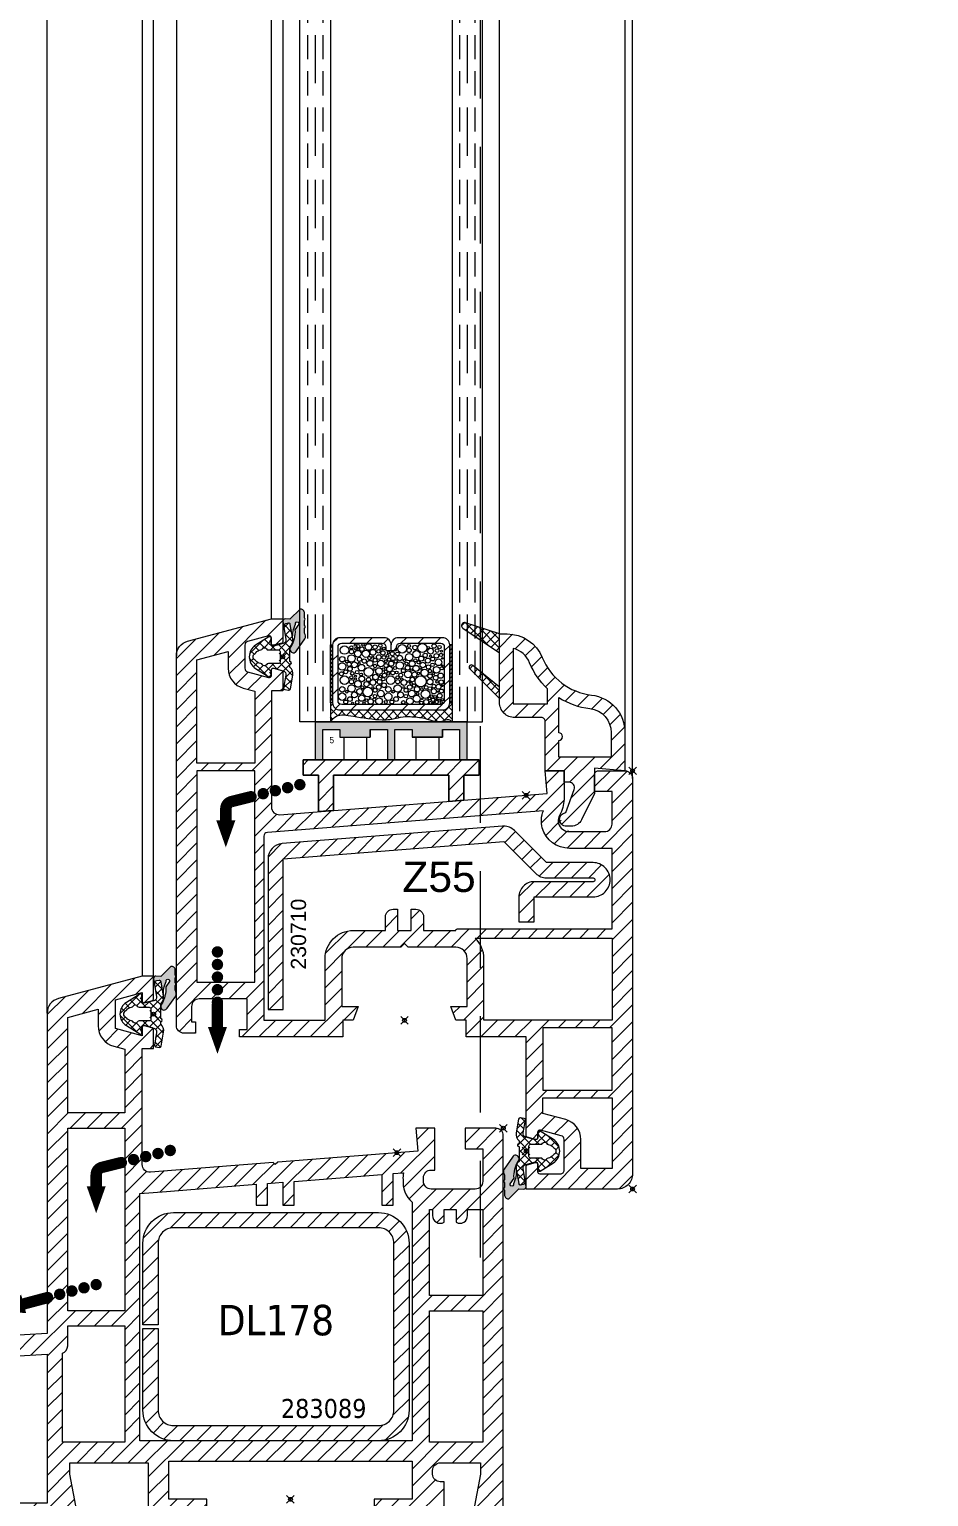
# Model space of a CAD drawing. Header units: millimetres. Extents: x -20000 to 230000, y -17405 to 24510.
# Drawn here: x 53525.7 to 53643.9, y -13647.7 to -13454.8 of the extents above; entities that cross this region are included whole.
import ezdxf

# ---------------------------------------------------------------- set-up
doc = ezdxf.new("R2010")
doc.units = ezdxf.units.MM
doc.header["$PDMODE"] = 35
doc.header["$PDSIZE"] = 0.5
doc.linetypes.add('CACHE', pattern=[9.525, 6.35, -3.175])
doc.layers.get('0').update_dxf_attribs({"lineweight": 13})
doc.layers.get('Defpoints').update_dxf_attribs({"true_color": 0xc2a584})
doc.layers.add('0 - Invisible', color=43, linetype='Continuous', lineweight=0, plot=False)
for name, color, linetype, lineweight in [('1 - Acier', 160, 'Continuous', 13), ('1 - Cotation', 32, 'Continuous', 13), ('1 - INTERROMPU', 253, 'CACHE', 13), ('1 - Joint', 7, 'Continuous', 13), ('1 - PVC', 7, 'Continuous', 13), ('1 - Silicone', 40, 'Continuous', 13), ('1 - Vitrage', 252, 'Continuous', 13)]:
    doc.layers.add(name, color=color, linetype=linetype, lineweight=lineweight)
doc.styles.get("Standard").update_dxf_attribs({"font": 'ARIALUNI.TTF'})
doc.styles.add('Texte Poralu', font='tahomabd.ttf')
doc.dimstyles.new('100 - 1000', dxfattribs={"dimtxt": 15, "dimasz": 15, "dimexe": 5, "dimexo": 2.5, "dimgap": 8, "dimtad": 1, "dimdec": 1, "dimtxsty": 'Texte Poralu', "dimcen": 10, "dimazin": 0, "dimtfac": 1, "dimtdec": 1, "dimtmove": 0, "dimatfit": 3, "dimfxl": 1, "dimarcsym": 0})
pattern_1 = [(45, (-2912.3842, -784.6884), (-0.561266, 0.561266), []), (135, (-2912.3842, -784.6884), (-0.561266, -0.561266), [])]

# ---------------------------------------------------------------- blocks, each defined once
blk = doc.blocks.new('*U426')
at = {"layer": '1 - Acier'}
h = blk.add_hatch(dxfattribs=at)
h.set_pattern_fill('ANSI31', color=256, scale=0.5, style=0)
h.set_pattern_definition([(45, (-53.198, 0), (-1.12253, 1.12253), [])])
h.paths.add_polyline_path([(-1.19, 10.35, -0.414214), (-0.71, 9.87), (-0.71, 9.39), (0, 9.39), (0, 10.11, 0.414214), (-0.95, 11.06), (-6.75, 11.06, 0.414214), (-7.7, 10.11), (-7.7, 2.51, 0.414214), (-6.75, 1.56), (6.75, 1.56, 0.414214), (7.7, 2.51), (7.7, 10.11, 0.414214), (6.75, 11.06), (0.95, 11.06, 0.414214), (0, 10.11), (0, 9.39), (0.71, 9.39), (0.71, 9.87, -0.414214), (1.19, 10.35), (6.51, 10.35, -0.414214), (6.99, 9.87), (6.99, 2.75, -0.414214), (6.51, 2.27), (-6.51, 2.27, -0.414214), (-6.99, 2.75), (-6.99, 9.87, -0.414214), (-6.51, 10.35)])
at = {"layer": '1 - Silicone'}
h = blk.add_hatch(dxfattribs=at)
h.set_pattern_fill('ANSI31', color=256, scale=3, style=0)
h.set_pattern_definition([(135, (89.45962, 19.9178), (0.265165, 0.265165), [])])
h.paths.add_polyline_path([(-8, 2.51), (-7.7, 2.51), (-7.7, 10.11), (-8, 10.11)])
h = blk.add_hatch(dxfattribs=at)
h.set_pattern_fill('ANSI31', color=256, scale=3, style=0)
h.set_pattern_definition([(45, (-89.45962, 19.9178), (-0.265165, 0.265165), [])])
h.paths.add_polyline_path([(8, 10.11), (7.7, 10.11), (7.7, 2.51), (8, 2.51)])
h = blk.add_hatch(dxfattribs=at)
h.set_pattern_fill('ANSI37', color=256, scale=0.25, style=0)
h.set_pattern_definition([(45, (-53.198, 0), (-0.561266, 0.561266), []), (135, (-53.198, 0), (-0.561266, -0.561266), [])])
edge = h.paths.add_edge_path()
edge.add_arc((-6.75, 2.51), 0.95, 180, 270, ccw=False)
edge.add_line((-7.7, 2.51), (-8, 2.51))
edge.add_line((-8, 2.51), (-8, 0))
edge.add_spline(control_points=[(-8, 0), (-7.75, 0.3), (-7.07, 1.12), (-5.05, 0.73), (-1.23, 0.13), (0.48, 0.41), (1.65, 0.75), (4.92, 0.57), (6.11, -0.43), (7.45, 0.54), (7.9, 0.1), (8, 0)], knot_values=[0, 0, 0, 0, 1.112924, 3.032488, 5.381325, 7.006548, 8.100712, 8.980186, 10.784819, 12.190253, 12.587238, 12.587238, 12.587238, 12.587238], degree=3, periodic=0)
edge.add_line((8, 0), (8, 2.51))
edge.add_line((8, 2.51), (7.7, 2.51))
edge.add_arc((6.75, 2.51), 0.95, -90, 0, ccw=False)
edge.add_line((6.75, 1.56), (-6.75, 1.56))
at = {"layer": '0 - Invisible'}
for p, q in [((-8, 2.51), (-8, 0)), ((8, 2.51), (8, 0))]:
    blk.add_line(p, q, dxfattribs=at)
at = {"layer": '1 - Acier'}
blk.add_lwpolyline([(0, 9.39), (0, 10.11, 0.414214), (-0.95, 11.06), (-6.75, 11.06, 0.414214), (-7.7, 10.11), (-7.7, 2.51, 0.414214), (-6.75, 1.56), (6.75, 1.56, 0.414214), (7.7, 2.51), (7.7, 10.11, 0.414214), (6.75, 11.06), (0.95, 11.06, 0.414214), (0, 10.11)], format="xyb", dxfattribs=at)
blk.add_lwpolyline([(0.71, 9.39), (0.71, 9.87, -0.414214), (1.19, 10.35), (6.51, 10.35, -0.414214), (6.99, 9.87), (6.99, 2.75, -0.414214), (6.51, 2.27), (-6.51, 2.27, -0.414214), (-6.99, 2.75), (-6.99, 9.87, -0.414214), (-6.51, 10.35), (-1.19, 10.35, -0.414214), (-0.71, 9.87), (-0.71, 9.39)], format="xyb", close=True, dxfattribs=at)
at = {"layer": '1 - PVC'}
for centre, radius in [((-6.14, 9.44), 0.563), ((-5.24, 9.8), 0.205), ((-4.73, 10.08), 0.13), ((-4.7, 9.6), 0.154), ((-4.33, 9.97), 0.219), ((-4.32, 9.56), 0.16), ((-3.85, 9.55), 0.293), ((-3.7, 10.13), 0.171), ((-2.99, 9.84), 0.435), ((-2.12, 9.83), 0.286), ((-1.42, 10.03), 0.232), ((-1.32, 9.57), 0.149), ((-0.96, 9.65), 0.164), ((1.44, 9.6), 0.563), ((2.36, 9.39), 0.282), ((2.34, 9.96), 0.205), ((3.13, 9.76), 0.302), ((4.09, 9.72), 0.597), ((4.87, 9.75), 0.154), ((5.18, 9.29), 0.384), ((5.64, 9.96), 0.283), ((6.36, 9.83), 0.229), ((-6.44, 7.27), 0.486), ((-6.44, 8.24), 0.358), ((-5.83, 7.94), 0.179), ((-5.53, 7.57), 0.277), ((-5.22, 8.34), 0.486), ((-5.22, 9.24), 0.282), ((-4.83, 7.5), 0.384), ((-4.39, 8.96), 0.435), ((-4.17, 8.23), 0.279), ((-4.22, 7.73), 0.13), ((-3.54, 7.99), 0.282), ((-3.32, 8.96), 0.479), ((-2.8, 7.68), 0.397), ((-2.86, 8.38), 0.223), ((-2.4, 9.14), 0.384), ((-2.4, 8.5), 0.128), ((-2.12, 8.11), 0.256), ((-1.63, 8.52), 0.307), ((-1.66, 9.27), 0.23), ((-1.37, 7.68), 0.435), ((-1.09, 9.06), 0.286), ((-0.96, 8.47), 0.236), ((-0.71, 7.96), 0.186), ((-0.48, 8.7), 0.186), ((-0.3, 8.19), 0.22), ((-0.35, 9.09), 0.156), ((0.01, 7.65), 0.337), ((0.14, 8.96), 0.267), ((0.24, 8.32), 0.276), ((0.6, 7.94), 0.219), ((0.83, 8.93), 0.241), ((1.13, 7.42), 0.486), ((1.13, 8.4), 0.358), ((1.75, 8.09), 0.179), ((2, 7.65), 0.189), ((2.36, 8.5), 0.486), ((2.75, 7.65), 0.384), ((3.33, 8.89), 0.472), ((3.19, 8.08), 0.209), ((3.59, 7.84), 0.21), ((3.95, 8.32), 0.335), ((4.16, 7.47), 0.361), ((4.47, 8.73), 0.282), ((4.82, 8.05), 0.334), ((5.18, 8.65), 0.128), ((5.46, 8.27), 0.256), ((5.44, 7.5), 0.23), ((5.95, 8.68), 0.307), ((6.21, 7.83), 0.435), ((6.03, 9.37), 0.243), ((6.56, 8.8), 0.219), ((6.61, 9.29), 0.138), ((6.72, 8.34), 0.102), ((-6.55, 6.32), 0.257), ((-6.14, 5.48), 0.563), ((-5.98, 6.58), 0.256), ((-5.42, 6.96), 0.307), ((-5.24, 5.84), 0.205), ((-5.11, 6.37), 0.232), ((-4.7, 6.02), 0.138), ((-4.47, 6.53), 0.23), ((-3.89, 7.12), 0.435), ((-3.87, 5.65), 0.37), ((-3.97, 6.23), 0.189), ((-2.95, 6.56), 0.602), ((-2.98, 5.56), 0.277), ((-2.06, 5.89), 0.366), ((-2.14, 7.35), 0.23), ((-2.23, 6.89), 0.132), ((-1.6, 6.68), 0.435), ((-1.4, 5.97), 0.162), ((-1.04, 5.61), 0.22), ((-1.02, 6.94), 0.179), ((-0.89, 6.12), 0.276), ((-0.68, 7.4), 0.267), ((-0.71, 6.6), 0.195), ((-0.07, 5.48), 0.563), ((-0.22, 6.94), 0.362), ((-0.38, 6.3), 0.181), ((0.21, 6.43), 0.257), ((0.49, 7.09), 0.206), ((0.72, 6.5), 0.179), ((0.83, 5.84), 0.205), ((1.26, 6.14), 0.261), ((1.6, 6.73), 0.256), ((2.21, 6.25), 0.447), ((2.16, 7.12), 0.307), ((2.78, 5.56), 0.299), ((2.65, 6.81), 0.164), ((3.06, 6.22), 0.338), ((3.26, 7.02), 0.401), ((3.88, 5.32), 0.739), ((3.6, 6.37), 0.171), ((3.9, 6.94), 0.153), ((4.4, 6.44), 0.474), ((4.9, 7.21), 0.276), ((5.11, 6.02), 0.292), ((5.11, 6.68), 0.23), ((5.56, 6.32), 0.154), ((5.98, 6.84), 0.435), ((5.87, 5.79), 0.309), ((6.51, 6.07), 0.344), ((6.64, 7.04), 0.195), ((6.74, 7.37), 0.105), ((-6.44, 4.28), 0.358), ((-5.83, 3.97), 0.179), ((-5.22, 4.38), 0.486), ((-5.22, 5.27), 0.282), ((-4.83, 3.54), 0.384), ((-4.7, 5.63), 0.154), ((-4.37, 4.98), 0.435), ((-4.16, 3.99), 0.381), ((-3.8, 4.55), 0.202), ((-3.08, 3.92), 0.63), ((-3.24, 4.96), 0.342), ((-2.4, 5.17), 0.384), ((-2.4, 4.53), 0.128), ((-2.12, 4.15), 0.256), ((-1.63, 4.56), 0.307), ((-1.53, 5.25), 0.309), ((-1.37, 3.71), 0.435), ((-0.94, 4.81), 0.309), ((-0.38, 4.28), 0.358), ((0.24, 3.97), 0.179), ((0.85, 4.38), 0.486), ((0.85, 5.27), 0.282), ((1.24, 3.54), 0.384), ((1.36, 5.63), 0.154), ((1.67, 5.17), 0.384), ((1.67, 4.53), 0.128), ((1.95, 4.15), 0.256), ((2.44, 4.56), 0.307), ((2.31, 5.3), 0.138), ((2.7, 3.71), 0.435), ((2.62, 5.07), 0.17), ((3, 4.76), 0.216), ((3.4, 4.29), 0.355), ((4.03, 4.31), 0.192), ((4.5, 3.63), 0.567), ((4.61, 4.52), 0.239), ((5.11, 5.25), 0.387), ((5.08, 4.38), 0.236), ((5.62, 4.02), 0.343), ((5.62, 4.69), 0.243), ((6.03, 5.25), 0.179), ((6.23, 4.61), 0.324), ((6.13, 3.97), 0.106), ((6.59, 5.22), 0.286), ((6.61, 4.05), 0.263), ((6.72, 4.74), 0.114), ((-6.44, 3.31), 0.486), ((-5.98, 2.61), 0.256), ((-5.42, 3), 0.307), ((-5.1, 2.47), 0.125), ((-4.47, 2.56), 0.23), ((-3.88, 3.12), 0.422), ((-3.58, 2.47), 0.165), ((-3.24, 2.86), 0.171), ((-2.7, 2.67), 0.343), ((-2.78, 3.14), 0.112), ((-2.21, 2.94), 0.203), ((-2.14, 3.38), 0.23), ((-1.6, 2.72), 0.435), ((-0.71, 2.61), 0.2), ((-0.38, 3.31), 0.486), ((0.09, 2.61), 0.256), ((0.65, 3), 0.307), ((1.6, 2.56), 0.23), ((1.93, 3.38), 0.23), ((2.47, 2.72), 0.435), ((3.36, 3.03), 0.463), ((3.48, 3.68), 0.167), ((3.96, 2.51), 0.217), ((4.06, 3), 0.0725), ((4.62, 2.61), 0.33), ((5.03, 3.08), 0.186), ((5.16, 2.51), 0.186), ((5.31, 3.38), 0.181), ((5.51, 2.9), 0.232), ((5.54, 2.46), 0.106), ((5.77, 3.28), 0.186), ((5.98, 2.61), 0.229), ((6, 3), 0.0923), ((6.38, 3.43), 0.307), ((6.33, 2.85), 0.149), ((6.59, 2.54), 0.149), ((6.72, 2.9), 0.156)]:
    blk.add_circle(centre, radius, dxfattribs=at)
at = {"layer": '1 - Silicone'}
for points in [[(-8, 10.11), (-7.7, 10.11), (-7.7, 2.51), (-8, 2.51)], [(8, 10.11), (7.7, 10.11), (7.7, 2.51), (8, 2.51)]]:
    blk.add_lwpolyline(points, close=True, dxfattribs=at)
blk.add_open_spline([(-8, 0), (-7.75, 0.3), (-7.07, 1.12), (-5.05, 0.73), (-1.23, 0.13), (0.48, 0.41), (1.65, 0.75), (4.92, 0.57), (6.11, -0.43), (7.45, 0.54), (7.9, 0.1), (8, 0)], degree=3, knots=[0, 0, 0, 0, 1.112924, 3.032488, 5.381325, 7.006548, 8.100712, 8.980186, 10.784819, 12.190253, 12.587238, 12.587238, 12.587238, 12.587238], dxfattribs=at)
blk = doc.blocks.new('*U817')
at = {"layer": '1 - PVC', "linetype": 'ByBlock', "lineweight": -2}
h = blk.add_hatch(color=0, dxfattribs=at)
h.dxf.hatch_style = 1
h.paths.add_polyline_path([(-2.75, 4), (-0.5, 4), (-0.5, 0), (0.5, 0), (0.5, 4), (2.75, 4), (2.75, 3), (6.75, 3), (6.75, 4), (9, 4), (9, 0), (10, 0), (10, 5), (-10, 5), (-10, 0), (-9, 0), (-9, 4), (-6.75, 4), (-6.75, 3), (-2.75, 3)])
at = {"layer": '1 - PVC', "color": 0, "linetype": 'ByBlock', "lineweight": -2}
for p, q in [((10, 5), (-10, 5)), ((-10, 5), (-10, 0)), ((10, 5), (-10, 5)), ((-10, 5), (10, 5)), ((-10, 5), (-10, 0)), ((-9, 0), (-9, 4)), ((-9, 4), (-6.75, 4)), ((-9, 0), (-9, 4)), ((-9, 4), (-6.75, 4)), ((-6.75, 4), (-6.75, 3)), ((-6.75, 4), (-6.75, 3)), ((-2.75, 4), (-0.5, 4)), ((-2.75, 3), (-2.75, 4)), ((-2.75, 4), (-0.5, 4)), ((-2.75, 4), (-2.75, 3)), ((-0.5, 4), (-0.5, 0)), ((-0.5, 4), (-0.5, 0)), ((0.5, 0), (0.5, 4)), ((0.5, 4), (2.75, 4)), ((0.5, 0), (0.5, 4)), ((0.5, 4), (2.75, 4)), ((2.75, 4), (2.75, 3)), ((2.75, 4), (2.75, 3)), ((6.75, 3), (6.75, 4)), ((6.75, 4), (9, 4)), ((6.75, 4), (9, 4)), ((6.75, 4), (6.75, 3)), ((9, 4), (9, 0)), ((9, 4), (9, 0)), ((10, 0), (10, 5)), ((10, 0), (10, 5)), ((-6.75, 3), (-2.75, 3)), ((-6.75, 3), (-2.75, 3)), ((-6.25, 3), (-6.25, 0)), ((-3.25, 3), (-3.25, 0)), ((2.75, 3), (6.75, 3)), ((6.75, 3), (2.75, 3)), ((3.25, 3), (3.25, 0)), ((6.25, 3), (6.25, 0)), ((-10, 0), (-9, 0)), ((-10, 0), (10, 0)), ((-0.5, 0), (0.5, 0)), ((9, 0), (10, 0))]:
    blk.add_line(p, q, dxfattribs=at)
at = {"color": 0, "linetype": 'ByBlock', "lineweight": -2}
blk.add_text('5', height=0.8, dxfattribs=at).set_placement((-8.12, 2.19))
blk = doc.blocks.new('Rehau - Support calle de vitrage')
at = {"layer": '1 - PVC'}
h = blk.add_hatch(dxfattribs=at)
h.set_pattern_fill('ANSI31', color=256, scale=0.5, angle=180, style=0)
h.set_pattern_definition([(225, (-99742.6855, -319414.7135), (1.122532015, -1.122532015), [])])
h.paths.add_polyline_path([(7.57, 4.05), (7.57, 0.6), (9.57, 0.75), (9.57, 4.05), (11.59, 4.05), (11.59, 6.05), (-11.59, 6.05), (-11.59, 4.05), (-9.57, 4.05), (-9.57, -0.75), (-7.57, -0.6), (-7.57, 4.05)])
for p, q in [((-11.59, 4.05), (-11.59, 6.05)), ((-11.59, 6.05), (11.59, 6.05)), ((11.59, 6.05), (11.59, 4.05)), ((-9.57, 4.05), (-11.59, 4.05)), ((-9.57, -0.75), (-9.57, 4.05)), ((7.57, 4.05), (-7.57, 4.05)), ((-7.57, 4.05), (-7.57, -0.6)), ((7.57, 0.6), (7.57, 4.05)), ((11.59, 4.05), (9.57, 4.05)), ((9.57, 4.05), (9.57, 0.75)), ((9.57, 0.75), (7.57, 0.6)), ((-7.57, -0.6), (-9.57, -0.75))]:
    blk.add_line(p, q, dxfattribs=at)
blk.add_lwpolyline([(-11.59, 6.05), (-11.59, 4.05), (-9.57, 4.05), (-9.57, -0.75), (-7.57, -0.6), (-7.57, 4.05), (7.57, 4.05), (7.57, 0.6), (9.57, 0.75), (9.57, 4.05), (11.59, 4.05), (11.59, 6.05)], close=True, dxfattribs=at)
blk = doc.blocks.new('Rehau - Doucine 16.5x18')
at = {"layer": '1 - Joint', "linetype": 'ByBlock'}
h = blk.add_hatch(dxfattribs=at)
h.set_pattern_fill('ANSI37', color=256, scale=0.25, style=0)
h.set_pattern_definition(pattern_1)
h.paths.add_polyline_path([(-8.5, 15.5), (-8.5, 18), (-12.97, 19.48, 0.080019), (-13.1, 19.5, 0.414214), (-13.5, 19.1, 0.24877), (-13.32, 18.77)])
h = blk.add_hatch(dxfattribs=at)
h.set_pattern_fill('ANSI37', color=256, scale=0.25, style=0)
h.set_pattern_definition(pattern_1)
h.paths.add_polyline_path([(-8.5, 9.5), (-8.5, 11), (-12.01, 13.86, 0.631799), (-12.5, 13.62, 0.198912), (-12.41, 13.41)])
at = {"layer": '1 - PVC', "linetype": 'ByBlock'}
h = blk.add_hatch(dxfattribs=at)
h.set_pattern_fill('ANSI31', color=256, scale=0.5, style=0)
h.set_pattern_definition([(45, (-2912.3842, -784.6884), (-1.122532, 1.122532), [])])
h.paths.add_polyline_path([(-3, 7, -0.414214), (-2.5, 6.5), (-2.5, 0), (0, 0), (0, -1.5), (0.66, -1.5, -0.520567), (1.31, -2.44), (0.2, -5.5, 0.381131), (-0.6, -6.4, 0.414214), (0.3, -7.3), (0.94, -7.3, 0.285279), (2.29, -6.46), (4, -3), (4, 0.35), (8, 0), (8, 5, 0.379901), (3.59, 9.96, -0.272736), (-2.87, 14.89, 0.304849), (-7.5, 18), (-8.5, 18), (-8.5, 15.5), (-8.5, 11), (-8.5, 9.5), (-8.5, 9, 0.414214), (-6.5, 7)])
h.paths.add_polyline_path([(-6.7, 8.8), (-6.7, 16.1, -0.237024), (-4.54, 14.21, 0.106788), (-2.2, 10.79), (-2.2, 8.8)], flags=16)
h.paths.add_polyline_path([(-0.7, 9.63, 0.111788), (3.38, 8.18, -0.379901), (6.2, 5), (6.2, 1.8), (-0.7, 1.8), (-0.7, 4, 1), (-0.7, 5)], flags=16)
at = {"layer": '1 - Joint', "linetype": 'ByBlock'}
for points in [[(-8.5, 18), (-12.97, 19.48, 0.080019), (-13.1, 19.5, 0.414214), (-13.5, 19.1, 0.24877), (-13.32, 18.77), (-8.5, 15.5)], [(-8.5, 11), (-12.01, 13.86, 0.172454), (-12.2, 13.92, 0.414214), (-12.5, 13.62, 0.198912), (-12.41, 13.41), (-8.5, 9.5)]]:
    blk.add_lwpolyline(points, format="xyb", dxfattribs=at)
at = {"layer": '1 - PVC', "linetype": 'ByBlock'}
for points in [[(0.3, -7.3, -0.414214), (-0.6, -6.4, -0.381131), (0.2, -5.5), (1.31, -2.44, 0.520567), (0.66, -1.5), (0, -1.5), (0, 0), (-2.5, 0), (-2.5, 6.5, 0.414214), (-3, 7), (-6.5, 7, -0.414214), (-8.5, 9), (-8.5, 9.5), (-8.5, 11), (-8.5, 15.5), (-8.5, 18), (-7.5, 18, -0.304849), (-2.87, 14.89, 0.272736), (3.59, 9.96, -0.379901), (8, 5), (8, 0), (4, 0.35), (4, -3), (2.29, -6.46, -0.285279), (0.94, -7.3)], [(-2.2, 10.79, -0.106788), (-4.54, 14.21, 0.237024), (-6.7, 16.1), (-6.7, 8.8), (-2.2, 8.8)], [(3.38, 8.18, -0.379901), (6.2, 5), (6.2, 1.8), (-0.7, 1.8), (-0.7, 4, 1), (-0.7, 5), (-0.7, 9.63, 0.111788)]]:
    blk.add_lwpolyline(points, format="xyb", close=True, dxfattribs=at)
blk = doc.blocks.new('*U428')
at = {"layer": '1 - Joint', "linetype": 'ByBlock'}
blk.add_hatch(color=256, dxfattribs=at).paths.add_polyline_path([(2.84, 3.14), (2.84, 3.78, 0.57735), (2.84, 4.13), (2.84, 4.79, 0.57735), (2.84, 5.13), (2.84, 5.85, 0.419335), (2.27, 6.28), (0.94, 4.97), (0.31, 5, 0.477659), (0, 4.65), (0.11, 4.02, -0.406954), (0.36, 4.36), (0.75, 4.43, -0.418679), (0.98, 4.27), (1.3, 2.36, -0.125286), (1.66, 4.3, -1.387029), (2.11, 4.3), (1.59, 3.57, -0.153631), (1.05, 1.3, 0.167659), (0.93, 1.03), (0.93, 0.96, 0.744987), (1.78, 0.78), (2.91, 2.37, 0.250622)])
h = blk.add_hatch(dxfattribs=at)
h.set_pattern_fill('ANSI37', color=256, scale=0.25, style=0)
h.paths.add_polyline_path([(0.93, 0.96, -0.041156), (0.93, 1.03), (0.93, 1.36, 0.277105), (1.3, 2.36), (0.98, 4.27, 0.414214), (0.75, 4.43), (0.36, 4.36, 0.406954), (0.11, 4.02), (0.4, 2.34, -0.388879), (0.04, 1.77), (-1.23, 1.43, -0.414214), (-1.53, 1.73), (-1.53, 2.01), (-1.71, 2.01), (-1.54, 2.38, 0.109518), (-1.53, 2.46, 0.414214), (-1.73, 2.66, 0.140872), (-1.83, 2.63), (-3.58, 1.54, 0.258271), (-4.42, 0.01, 0.258271), (-3.58, -1.51), (-1.83, -2.61, 0.140872), (-1.73, -2.64, 0.414214), (-1.53, -2.44, 0.109518), (-1.54, -2.35), (-1.71, -1.99), (-1.53, -1.99), (-1.53, -1.79, -0.414214), (-1.23, -1.49), (0.04, -1.83, -0.388879), (0.4, -2.4), (0.1, -4.07, 0.043661), (0.1, -4.1, 0.36397), (0.27, -4.3), (0.76, -4.39, 0.037727), (0.79, -4.39, 0.370694), (0.99, -4.22), (1.31, -2.39, 0.271381), (0.93, -1.34), (0.93, -0.99, 1), (0.93, -0.59)])
h.paths.add_polyline_path([(-0.37, 0.71), (-0.37, -0.69, -0.414214), (-0.57, -0.89), (-1.9, -0.89, 0.267949), (-2.16, -1.04, -0.267949), (-2.42, -1.19, -0.271324), (-2.68, -1.04, 0.243431), (-2.91, -0.88, -0.210605), (-3.54, -0.52, 0.11634), (-3.65, -0.43, -0.281921), (-3.92, 0.01, -0.281921), (-3.65, 0.46, 0.11634), (-3.54, 0.55, -0.210605), (-2.91, 0.91, 0.243431), (-2.68, 1.06, -0.271324), (-2.42, 1.21, -0.267949), (-2.16, 1.06, 0.267949), (-1.9, 0.91), (-0.57, 0.91, -0.414214)], flags=16)
at = {"layer": '0 - Invisible', "linetype": 'ByBlock'}
blk.add_point((0, 0), dxfattribs=at)
at = {"layer": '1 - Joint', "linetype": 'ByBlock'}
for points in [[(2.11, 4.3), (1.59, 3.57, -0.153631), (1.05, 1.3, 1.13268), (1.78, 0.78), (2.91, 2.37, 0.250622), (2.84, 3.14), (2.84, 3.78, 0.57735), (2.84, 4.13), (2.84, 4.79, 0.57735), (2.84, 5.13), (2.84, 5.85, 0.419335), (2.27, 6.28), (0.94, 4.97), (0.31, 5, 0.477659), (0, 4.65), (0.4, 2.34, -0.388879), (0.04, 1.77), (-1.23, 1.43, -0.414214), (-1.53, 1.73), (-1.53, 2.01), (-1.71, 2.01), (-1.54, 2.38, 0.109518), (-1.53, 2.46, 0.414214), (-1.73, 2.66, 0.140872), (-1.83, 2.63), (-3.58, 1.54, 0.258271), (-4.42, 0.01, 0.258271), (-3.58, -1.51), (-1.83, -2.61, 0.140872), (-1.73, -2.64, 0.414214), (-1.53, -2.44, 0.109518), (-1.54, -2.35), (-1.71, -1.99), (-1.53, -1.99), (-1.53, -1.79, -0.414214), (-1.23, -1.49), (0.04, -1.83, -0.388879), (0.4, -2.4), (0.1, -4.07, 0.043661), (0.1, -4.1, 0.36397), (0.27, -4.3), (0.76, -4.39, 0.037727), (0.79, -4.39, 0.370694), (0.99, -4.22), (1.31, -2.39, 0.271381), (0.93, -1.34), (0.93, -0.99, 1), (0.93, -0.59), (0.93, 1.36, 0.277105), (1.3, 2.36, -0.125286), (1.66, 4.3, -1.387029)], [(-3.65, 0.46, 0.11634), (-3.54, 0.55, -0.210605), (-2.91, 0.91, 0.243431), (-2.68, 1.06, -0.271324), (-2.42, 1.21, -0.267949), (-2.16, 1.06, 0.267949), (-1.9, 0.91), (-0.57, 0.91, -0.414214), (-0.37, 0.71), (-0.37, -0.69, -0.414214), (-0.57, -0.89), (-1.9, -0.89, 0.267949), (-2.16, -1.04, -0.267949), (-2.42, -1.19, -0.271324), (-2.68, -1.04, 0.243431), (-2.91, -0.88, -0.210605), (-3.54, -0.52, 0.11634), (-3.65, -0.43, -0.281921), (-3.92, 0.01, -0.281921)]]:
    blk.add_lwpolyline(points, format="xyb", close=True, dxfattribs=at)
blk.add_lwpolyline([(1.3, 2.36), (0.98, 4.27, 0.414214), (0.75, 4.43), (0.36, 4.36, 0.406954), (0.11, 4.02)], format="xyb", dxfattribs=at)
blk = doc.blocks.new('*U730')
at = {"layer": '0 - Invisible'}
blk.add_point((-5, -3.22), dxfattribs=at)
at = {"layer": '1 - PVC'}
for p, q in [((9, -1), (9, 637.6)), ((8, 631.6), (8, 5)), ((-51, 621.48), (-51, 15.12)), ((-8.5, 18), (-8.5, 618.6)), ((-38.5, 20), (-38.5, 616.6)), ((-37, 616.6), (-37, 20))]:
    blk.add_line(p, q, dxfattribs=at)
at = {"layer": '1 - Vitrage', "linetype": 'CACHE', "ltscale": 0.5}
for p, q in [((-33.75, 630.16), (-33.75, 6.44)), ((-31.75, 630.16), (-31.75, 6.44)), ((-13.75, 630.16), (-13.75, 6.44)), ((-11.75, 630.16), (-11.75, 6.44))]:
    blk.add_line(p, q, dxfattribs=at)
at = {"layer": '1 - Vitrage', "linetype": 'CACHE'}
for p, q in [((-32.75, 630.16), (-32.75, 6.44)), ((-12.75, 630.16), (-12.75, 6.44))]:
    blk.add_line(p, q, dxfattribs=at)
at = {"layer": '1 - Vitrage'}
for points in [[(-34.75, 630.16), (-30.75, 630.16), (-30.75, 6.44), (-34.75, 6.44)], [(-10.75, 630.16), (-14.75, 630.16), (-14.75, 6.44), (-10.75, 6.44)]]:
    blk.add_lwpolyline(points, close=True, dxfattribs=at)
for name, p in [('*U428', (-37, 14.98)), ('Rehau - Doucine 16.5x18', (0, 0)), ('*U426', (-22.75, 6.44)), ('*U817', (-22.75, 1.44)), ('Rehau - Support calle de vitrage', (-22.75, -4.62))]:
    blk.add_blockref(name, p)
blk = doc.blocks.new('Rehau - Renfort 230710')
at = {"layer": '1 - Acier'}
h = blk.add_hatch(dxfattribs=at)
h.set_pattern_fill('ANSI31', color=256, scale=0.5, style=0)
h.paths.add_polyline_path([(13.32, -0.96), (17.53, -5.17, 0.198912), (18.95, -5.76), (25.07, -5.76, -0.414214), (25.32, -6.01, -0.414214), (25.07, -6.26), (17.32, -6.26, 0.414214), (15.32, -8.26), (15.32, -11.54), (17.32, -11.54), (17.32, -8.26), (25.07, -8.26, 0.414214), (27.32, -6.01, 0.414214), (25.07, -3.76), (18.95, -3.76), (14.73, 0.46, 0.198912), (13.32, 1.04, 0.019637), (13.16, 1.04), (-15.84, -1.25, 0.391392), (-17.68, -3.24), (-17.68, -23.09), (-15.68, -23.09), (-15.68, -3.24)])
blk.add_lwpolyline([(13.16, 1.04), (-15.84, -1.25, 0.391392), (-17.68, -3.24), (-17.68, -23.09), (-15.68, -23.09), (-15.68, -3.24), (13.32, -0.96), (17.53, -5.17, 0.198912), (18.95, -5.76), (25.07, -5.76, -0.414214), (25.32, -6.01, -0.414214), (25.07, -6.26), (17.32, -6.26, 0.414214), (15.32, -8.26), (15.32, -11.54), (17.32, -11.54), (17.32, -8.26), (25.07, -8.26, 0.414214), (27.32, -6.01, 0.414214), (25.07, -3.76), (18.95, -3.76), (14.73, 0.46, 0.198912), (13.32, 1.04, 0.019637)], format="xyb", close=True, dxfattribs=at)
blk = doc.blocks.new('Rehau - Gamme Performance - Z55')
at = {"layer": '1 - PVC'}
h = blk.add_hatch(dxfattribs=at)
h.set_pattern_fill('ANSI31', color=256, scale=0.5, angle=90, style=0)
h.set_pattern_definition([(225, (0, 0), (-1.122532, 1.122532), [])])
edge = h.paths.add_edge_path(flags=16)
edge.add_line((-65.87, 51.2), (-65.47, 49.7))
edge.add_line((-65.47, 49.7), (-56, 49.7))
edge.add_line((-56, 49.7), (-56, 57.3))
edge.add_line((-56, 57.3), (-69.58, 57.3))
edge.add_line((-69.58, 57.3), (-70.68, 53.2))
edge.add_line((-70.68, 53.2), (-68.48, 53.2))
edge.add_arc((-68.48, 50.5), 2.7, 15, 90, ccw=False)
h.paths.add_polyline_path([(-27.2, 57.3), (-27.2, 49.7), (-55, 49.7), (-55, 57.3)], flags=16)
edge = h.paths.add_edge_path()
edge.add_line((-52.3, 5), (-54.5, 5))
edge.add_arc((-54.5, 4.5), 0.5, 90, 180)
edge.add_line((-55, 4.5), (-55, 1))
edge.add_arc((-54, 1), 1, 180, 270)
edge.add_line((-54, 0), (-2, 0))
edge.add_arc((-2, 2), 2, 270, 360)
edge.add_line((0, 2), (0, 14))
edge.add_line((0, 14), (-3.01, 14))
edge.add_arc((-3.01, 13.8), 0.2, 90, 165)
edge.add_line((-3.2, 13.85), (-3.49, 12.75))
edge.add_arc((-3.3, 12.7), 0.2, 165, 270)
edge.add_line((-3.3, 12.5), (-2.3, 12.5))
edge.add_arc((-2.3, 12.2), 0.3, 0, 90, ccw=False)
edge.add_line((-2, 12.2), (-2, 9.5))
edge.add_arc((-2.5, 9.5), 0.5, -90, 0, ccw=False)
edge.add_line((-2.5, 9), (-6.52, 9))
edge.add_arc((-6.52, 9.5), 0.5, 195, 270, ccw=False)
edge.add_line((-7, 9.37), (-7.74, 12.12))
edge.add_arc((-7.45, 12.2), 0.3, 90, 195, ccw=False)
edge.add_line((-7.45, 12.5), (-6.7, 12.5))
edge.add_arc((-6.7, 12.7), 0.2, 270, 375)
edge.add_line((-6.51, 12.75), (-6.8, 13.85))
edge.add_arc((-6.99, 13.8), 0.2, 15, 90)
edge.add_line((-6.99, 14), (-20, 14))
edge.add_line((-20, 14), (-20, 21.9))
edge.add_line((-20, 21.9), (-22.2, 21.9))
edge.add_line((-22.2, 21.9), (-22.2, 23.24))
edge.add_line((-22.2, 23.24), (-24, 23.9))
edge.add_line((-24, 23.9), (-24, 21.75))
edge.add_line((-24, 21.75), (-30.3, 21.75))
edge.add_arc((-30.3, 23.25), 1.5, 180, 270, ccw=False)
edge.add_line((-31.8, 23.25), (-31.8, 29.5))
edge.add_line((-31.8, 29.5), (-32.3, 30))
edge.add_line((-32.3, 30), (-31.8, 30.5))
edge.add_line((-31.8, 30.5), (-31.8, 36.75))
edge.add_arc((-30.3, 36.75), 1.5, 90, 180, ccw=False)
edge.add_line((-30.3, 38.25), (-24, 38.25))
edge.add_line((-24, 38.25), (-24, 36.1))
edge.add_line((-24, 36.1), (-22.2, 36.76))
edge.add_line((-22.2, 36.76), (-22.2, 38.1))
edge.add_line((-22.2, 38.1), (-20, 38.1))
edge.add_line((-20, 38.1), (-20, 51.7))
edge.add_line((-20, 51.7), (-21, 51.7))
edge.add_line((-21, 51.7), (-21, 50.7))
edge.add_line((-21, 50.7), (-25, 50.7))
edge.add_line((-25, 50.7), (-25, 57))
edge.add_arc((-24, 57), 1, 90, 180, ccw=False)
edge.add_line((-24, 58), (-22, 58))
edge.add_line((-22, 58), (-22, 57.5))
edge.add_line((-22, 57.5), (-20.5, 57.5))
edge.add_line((-20.5, 57.5), (-20.5, 59))
edge.add_arc((-21.5, 59), 1, 0, 90)
edge.add_line((-21.5, 60), (-30, 60))
edge.add_line((-30, 60), (-70.12, 60))
edge.add_arc((-70.12, 58), 2, 90, 165)
edge.add_line((-72.05, 58.52), (-75, 47.5))
edge.add_line((-75, 47.5), (-75, 46))
edge.add_line((-75, 46), (-71.99, 46))
edge.add_arc((-71.99, 46.2), 0.2, 270, 345)
edge.add_line((-71.8, 46.15), (-71.51, 47.25))
edge.add_arc((-71.7, 47.3), 0.2, 345, 450)
edge.add_line((-71.7, 47.5), (-72.45, 47.5))
edge.add_arc((-72.45, 47.8), 0.3, 165, 270, ccw=False)
edge.add_line((-72.74, 47.88), (-72, 50.63))
edge.add_arc((-71.52, 50.5), 0.5, 90, 165, ccw=False)
edge.add_line((-71.52, 51), (-68.48, 51))
edge.add_arc((-68.48, 50.5), 0.5, 15, 90, ccw=False)
edge.add_line((-68, 50.63), (-67.26, 47.88))
edge.add_arc((-67.55, 47.8), 0.3, -90, 15, ccw=False)
edge.add_line((-67.55, 47.5), (-68.3, 47.5))
edge.add_arc((-68.3, 47.3), 0.2, 90, 195)
edge.add_line((-68.49, 47.25), (-68.2, 46.15))
edge.add_arc((-68.01, 46.2), 0.2, 195, 270)
edge.add_line((-68.01, 46), (-65.5, 46))
edge.add_line((-65.5, 46), (-65.5, 47.5))
edge.add_line((-65.5, 47.5), (-50.23, 47.5))
edge.add_arc((-50.23, 46.5), 1, -4.5, 90, ccw=False)
edge.add_line((-49.23, 46.42), (-52, 11.24))
edge.add_line((-52, 11.24), (-55, 11.5))
edge.add_line((-55, 11.5), (-55, 9))
edge.add_line((-55, 9), (-51.51, 9))
edge.add_arc((-51.51, 14), 5, 270, 295)
edge.add_line((-49.4, 9.47), (-48.93, 9.69))
edge.add_arc((-48.42, 8.6), 1.2, 74.2089, 115, ccw=False)
edge.add_arc((-48.5, 8.31), 1.5, 0, 74.2089, ccw=False)
edge.add_line((-47, 8.31), (-47, 3.7))
edge.add_arc((-48, 3.7), 1, -90, 0, ccw=False)
edge.add_line((-48, 2.7), (-52.3, 2.7))
edge.add_line((-52.3, 2.7), (-52.3, 5))
edge = h.paths.add_edge_path(flags=16)
edge.add_arc((-35.8, 28.5), 1, 180, 270)
edge.add_line((-35.8, 27.5), (-34, 27.5))
edge.add_line((-34, 27.5), (-34, 23.25))
edge.add_arc((-34, 23.05), 0.2, 90, 180)
edge.add_line((-34.2, 23.05), (-34.2, 2.7))
edge.add_line((-34.2, 2.7), (-44.8, 2.7))
edge.add_line((-44.8, 2.7), (-44.8, 4.2))
edge.add_line((-44.8, 4.2), (-44.8, 5.8))
edge.add_line((-44.8, 5.8), (-44.8, 8.31))
edge.add_arc((-48.5, 8.31), 3.7, 360, 434.2089)
edge.add_arc((-48.42, 8.6), 3.4, 74.2089, 113.1443)
edge.add_line((-49.75, 11.73), (-49.17, 19.1))
edge.add_line((-49.17, 19.1), (-46.9, 48.04))
edge.add_arc((-46.4, 48), 0.5, 90, 175.5, ccw=False)
edge.add_line((-46.4, 48.5), (-31.9, 48.5))
edge.add_line((-31.9, 48.5), (-22.2, 48.5))
edge.add_line((-22.2, 48.5), (-22.2, 40.45))
edge.add_line((-22.2, 40.45), (-30.3, 40.45))
edge.add_arc((-30.3, 36.75), 3.7, 90, 180)
edge.add_line((-34, 36.75), (-34, 32.5))
edge.add_line((-34, 32.5), (-35.8, 32.5))
edge.add_arc((-35.8, 31.5), 1, 90, 180)
edge.add_line((-36.8, 31.5), (-36.8, 30.9))
edge.add_line((-36.8, 30.9), (-34, 30.9))
edge.add_line((-34, 30.9), (-34, 29.1))
edge.add_line((-34, 29.1), (-36.8, 29.1))
edge.add_line((-36.8, 29.1), (-36.8, 28.5))
edge = h.paths.add_edge_path(flags=16)
edge.add_line((-22.2, 2.7), (-22.2, 19.55))
edge.add_line((-22.2, 19.55), (-30.3, 19.55))
edge.add_arc((-30.3, 23.25), 3.7, 223.1363, 270, ccw=False)
edge.add_line((-33, 20.72), (-33, 2.7))
edge.add_line((-33, 2.7), (-22.2, 2.7))
h.paths.add_polyline_path([(-13, 11.8), (-13, 2.7), (-21.2, 2.7), (-21.2, 11.8)], flags=16)
edge = h.paths.add_edge_path(flags=16)
edge.add_arc((-6.52, 9.5), 2.7, 195, 270, ccw=False)
edge.add_line((-9.13, 8.8), (-9.93, 11.8))
edge.add_line((-9.93, 11.8), (-12, 11.8))
edge.add_line((-12, 11.8), (-12, 2.7))
edge.add_line((-12, 2.7), (-2.7, 2.7))
edge.add_line((-2.7, 2.7), (-2.7, 6.8))
edge.add_line((-2.7, 6.8), (-6.52, 6.8))
at = {"layer": '0 - Invisible'}
for p in [(-69.98, 46), (-22.19, 30), (-8, 17), (-51.78, 14), (-4.99, 14), (-55, 0), (0, 0)]:
    blk.add_point(p, dxfattribs=at)
at = {"layer": '1 - PVC', "linetype": 'ByBlock', "flags": 128}
for points in [[(-52.3, 5), (-54.5, 5, 0.414214), (-55, 4.5), (-55, 1, 0.414214), (-54, 0), (-2, 0, 0.414214), (0, 2), (0, 14), (-3.01, 14, 0.339454), (-3.2, 13.85), (-3.49, 12.75, 0.493145), (-3.3, 12.5), (-2.3, 12.5, -0.414214), (-2, 12.2), (-2, 9.5, -0.414214), (-2.5, 9), (-6.52, 9, -0.339454), (-7, 9.37), (-7.74, 12.12, -0.493145), (-7.45, 12.5), (-6.7, 12.5, 0.493145), (-6.51, 12.75), (-6.8, 13.85, 0.339454), (-6.99, 14), (-20, 14), (-20, 21.9), (-22.2, 21.9), (-22.2, 23.24), (-24, 23.9), (-24, 21.75), (-30.3, 21.75, -0.414214), (-31.8, 23.25), (-31.8, 29.5), (-32.3, 30), (-31.8, 30.5), (-31.8, 36.75, -0.414214), (-30.3, 38.25), (-24, 38.25), (-24, 36.1), (-22.2, 36.76), (-22.2, 38.1), (-20, 38.1), (-20, 51.7), (-21, 51.7), (-21, 50.7), (-25, 50.7), (-25, 57, -0.414214), (-24, 58), (-22, 58), (-22, 57.5), (-20.5, 57.5), (-20.5, 59, 0.414214), (-21.5, 60), (-30, 60), (-70.12, 60, 0.339454), (-72.05, 58.52), (-75, 47.5), (-75, 46), (-71.99, 46, 0.339454), (-71.8, 46.15), (-71.51, 47.25, 0.493145), (-71.7, 47.5), (-72.45, 47.5, -0.493145), (-72.74, 47.88), (-72, 50.63, -0.339454), (-71.52, 51), (-68.48, 51, -0.339454), (-68, 50.63), (-67.26, 47.88, -0.493145), (-67.55, 47.5), (-68.3, 47.5, 0.493145), (-68.49, 47.25), (-68.2, 46.15, 0.339454), (-68.01, 46), (-65.5, 46), (-65.5, 47.5), (-50.23, 47.5, -0.437409), (-49.23, 46.42), (-52, 11.24), (-55, 11.5), (-55, 9), (-51.51, 9, 0.109518), (-49.4, 9.47), (-48.93, 9.69, -0.179888), (-48.09, 9.75, -0.335609), (-47, 8.31), (-47, 3.7, -0.414214), (-48, 2.7), (-52.3, 2.7)], [(-65.87, 51.2), (-65.47, 49.7), (-56, 49.7), (-56, 57.3), (-69.58, 57.3), (-70.68, 53.2), (-68.48, 53.2, -0.339454)], [(-36.8, 28.5, 0.414214), (-35.8, 27.5), (-34, 27.5), (-34, 23.25, 0.414214), (-34.2, 23.05), (-34.2, 2.7), (-44.8, 2.7), (-44.8, 4.2), (-44.8, 5.8), (-44.8, 8.31, 0.335609), (-47.49, 11.87, 0.171541), (-49.75, 11.73), (-49.17, 19.1), (-46.9, 48.04, -0.391392), (-46.4, 48.5), (-31.9, 48.5), (-22.2, 48.5), (-22.2, 40.45), (-30.3, 40.45, 0.414214), (-34, 36.75), (-34, 32.5), (-35.8, 32.5, 0.414214), (-36.8, 31.5), (-36.8, 30.9), (-34, 30.9), (-34, 29.1), (-36.8, 29.1)], [(-22.2, 2.7), (-22.2, 19.55), (-30.3, 19.55, -0.20738), (-33, 20.72), (-33, 2.7)], [(-6.52, 6.8, -0.339454), (-9.13, 8.8), (-9.93, 11.8), (-12, 11.8), (-12, 2.7), (-2.7, 2.7), (-2.7, 6.8)]]:
    blk.add_lwpolyline(points, format="xyb", close=True, dxfattribs=at)
at = {"layer": '1 - PVC', "linetype": 'ByBlock'}
for points in [[(-27.2, 57.3), (-27.2, 49.7), (-55, 49.7), (-55, 57.3)], [(-13, 11.8), (-13, 2.7), (-21.2, 2.7), (-21.2, 11.8)]]:
    blk.add_lwpolyline(points, close=True, dxfattribs=at)
blk = doc.blocks.new('Symbole Drainage')
at = {"const_width": 0.75}
for points in [[(4.54, 7.06, 1), (5.29, 7.06, 1)], [(6.14, 7.45, 1), (6.89, 7.45, 1)], [(7.75, 7.85, 1), (8.5, 7.85, 1)], [(9.36, 8.25, 1), (10.11, 8.25, 1)], [(2.93, 6.66, 1), (3.68, 6.66, 1)]]:
    blk.add_lwpolyline(points, format="xyb", close=True, dxfattribs=at)
at = {"const_width": 1.5}
blk.add_lwpolyline([(0, 3.54), (0, 5.06, -0.345013), (0.76, 6.03), (3.14, 6.62)], format="xyb", dxfattribs=at)
blk.add_lwpolyline([(0, 0, 0, 2.5, 0), (0, 3.54, 2.5, 2.5, 0)], format="xyseb")
blk = doc.blocks.new('*U423')
at = {"const_width": 0.75}
for points in [[(0.09, 13.05, -1), (-0.09, 13.78, -1)], [(0.09, 11.39, -1), (-0.09, 12.12, -1)], [(0.09, 9.74, -1), (-0.09, 10.47, -1)], [(0.09, 8.08, -1), (-0.09, 8.81, -1)], [(0.09, 6.43, -1), (-0.09, 7.16, -1)]]:
    blk.add_lwpolyline(points, format="xyb", close=True, dxfattribs=at)
for points in [[(0, 3.54, 1.5, 1.5, 0), (0, 6.62, 0, 0, 0)], [(0, 0, 0, 2.5, 0), (0, 3.54, 2.5, 2.5, 0)]]:
    blk.add_lwpolyline(points, format="xyseb")
blk = doc.blocks.new('*U729')
at = {"layer": '1 - PVC'}
for p, q in [((-60, 15.12), (-60, 715.48)), ((-47.5, 710.6), (-47.5, 20)), ((-46, 20), (-46, 710.6))]:
    blk.add_line(p, q, dxfattribs=at)
at = {"xscale": -1, "rotation": 90}
blk.add_blockref('Rehau - Gamme Performance - Z55', (17, -8), dxfattribs=at)
for name, p in [('Symbole Drainage', (-36.5, 36.93)), ('Rehau - Renfort 230710', (-13.27, 38.68)), ('*U423', (-37.6, 9.77)), ('*U428', (-46, 15))]:
    blk.add_blockref(name, p)
at = {"rotation": 180}
blk.add_blockref('*U428', (3, -3.01), dxfattribs=at)
at = {"insert": (-8.45, 33.04), "char_height": 4, "attachment_point": 5}
blk.add_mtext('Z55', dxfattribs=at)
at = {"insert": (-27.95, 25.52), "char_height": 2, "attachment_point": 2, "rotation": 90}
blk.add_mtext('230710', dxfattribs=at)
blk = doc.blocks.new('*D658')
at = {"layer": '1 - Cotation', "color": 0, "lineweight": -2, "transparency": 16777216}
for p, q in [((53530.5, -12805.67), (53850, -12805.67)), ((53845, -12820.67), (53845, -13641.27)), ((53587.5, -13656.27), (53850, -13656.27))]:
    blk.add_line(p, q, dxfattribs=at)
at = {"layer": '1 - Cotation', "color": 0, "transparency": 16777216}
for points in [[(53842.5, -12820.67), (53847.5, -12820.67), (53845, -12805.67)], [(53842.5, -13641.27), (53847.5, -13641.27), (53845, -13656.27)]]:
    blk.add_solid(points, dxfattribs=at)
at = {"layer": 'Defpoints', "color": 0, "transparency": 16777216}
for p in [(53528, -12805.67), (53585, -13656.27), (53845, -13656.27)]:
    blk.add_point(p, dxfattribs=at)
at = {"layer": '1 - Cotation', "color": 0, "transparency": 16777216, "insert": (53829.5, -13230.97), "char_height": 15, "attachment_point": 5, "rotation": 90, "style": 'Texte Poralu'}
blk.add_mtext('H', dxfattribs=at)
blk = doc.blocks.new('*U819')
at = {"const_width": 0.75}
for points in [[(12.63, 3.29, -1), (13.28, 3.65, -1)], [(6.23, 1.58, -1), (6.89, 1.94, -1)], [(7.83, 2.01, -1), (8.49, 2.37, -1)], [(9.43, 2.43, -1), (10.09, 2.8, -1)], [(11.03, 2.86, -1), (11.68, 3.22, -1)]]:
    blk.add_lwpolyline(points, format="xyb", close=True, dxfattribs=at)
for points in [[(0, 0, 0, 2.5, 0), (3.42, 0.92, 2.5, 2.5, 0)], [(3.42, 0.92, 1.5, 1.5, 0), (6.39, 1.71, 0, 0, 0)]]:
    blk.add_lwpolyline(points, format="xyseb")
blk = doc.blocks.new('Rehau - Renfort TR 35 61')
at = {"layer": '1 - Acier', "linetype": 'ByBlock'}
h = blk.add_hatch(dxfattribs=at)
h.set_pattern_fill('ANSI31', color=256, scale=0.5, style=0)
h.paths.add_polyline_path([(4, 15, 0.414214), (0, 11), (0, 0.25), (2, 0.25), (2, 11, -0.414214), (4, 13), (31, 13, -0.414214), (33, 11), (33, -11, -0.414214), (31, -13), (4, -13, -0.414214), (2, -11), (2, -0.25), (0, -0.25), (0, -11, 0.414214), (4, -15), (31, -15, 0.414214), (35, -11), (35, 11, 0.414214), (31, 15)])
blk.add_lwpolyline([(4, 15), (31, 15, -0.414214), (35, 11), (35, -11, -0.414214), (31, -15), (4, -15, -0.414214), (0, -11), (0, -0.25), (2, -0.25), (2, -11, 0.414214), (4, -13), (31, -13, 0.414214), (33, -11), (33, 11, 0.414214), (31, 13), (4, 13, 0.414214), (2, 11), (2, 0.25), (0, 0.25), (0, 11, -0.414214)], format="xyb", close=True, dxfattribs=at)
blk = doc.blocks.new('Rehau - DL178')
at = {"layer": '1 - PVC', "linetype": 'ByBlock'}
h = blk.add_hatch(dxfattribs=at)
h.set_pattern_fill('ANSI31', color=256, scale=0.5, style=0)
h.set_pattern_definition([(45, (178, 0), (-1.122532, 1.122532), [])])
h.paths.add_polyline_path([(121.8, 17, -0.414299), (119.8, 15), (118, 15), (3, 15), (3, 6.5), (3.77, 2.36, -0.045854), (3.8, 2, -0.414207), (1.8, 0), (0, 0), (0, 32.06, -0.396963), (0.94, 33.06), (118, 40), (118, 82.12, -0.339454), (119.48, 84.05), (130.5, 87), (132, 87), (132, 83.99, -0.339454), (131.85, 83.8), (130.75, 83.51, -0.493145), (130.5, 83.7), (130.5, 84.84), (127, 83.9), (127, 80.1), (130.5, 79.16), (130.5, 80.3, -0.493145), (130.75, 80.49), (131.85, 80.2, -0.339454), (132, 80.01), (132, 77.5), (130.5, 77.5), (130.5, 62.23, 0.437409), (131.58, 61.23), (147.72, 62.5), (147.72, 62.5), (148, 62.22), (148.33, 62.55), (166.76, 64), (166.5, 67), (169, 67), (169, 61.5), (168.5, 61.5, 0.414214), (167.5, 60.5), (167.5, 60, 0.414214), (168.5, 59), (174.3, 59, 0.414214), (175.3, 60), (175.3, 64.3), (173, 64.3), (173, 67), (177, 67, -0.414214), (178, 66), (178, 25.9), (178, 3, -0.414214), (175, 0), (175, 15.4, -0.236068), (174.2, 17, -0.045849), (174.23, 17.36), (175, 21.5), (175, 23), (169.7, 23, 0.414214), (168.7, 22), (168.7, 21.5, 0.414214), (169.7, 20.5), (170.2, 20.5), (170.2, 16, -0.414214), (169.7, 15.5), (161, 15.5), (161, 18.2), (166, 18.2), (166, 23.2), (148, 23.2), (134, 23.2), (134, 18.2), (139, 18.2), (139, 15.5), (131.8, 15.5, -0.414214), (131.3, 16), (131.3, 23), (121, 23), (121, 21.5), (121.77, 17.36, -0.045776)])
h.paths.add_polyline_path([(145.5, 59.62), (145.5, 56.9), (147, 56.9), (147, 59.74), (149, 59.89), (149, 56.9), (150.5, 56.9), (150.5, 60.01), (162, 60.92), (162, 56.9), (163.5, 56.9), (163.5, 61.03), (164.8, 61.14), (164.86, 61.14, 0.060551), (164.81, 60.25, 0.227964), (166, 57.27), (166, 57.1), (166, 25.9), (130.2, 25.9), (130.2, 57.57), (130.2, 58.41), (133.7, 58.69)], flags=16)
h.paths.add_polyline_path([(128.2, 43), (120.7, 43), (120.7, 67), (128.2, 67)], flags=16)
h.paths.add_polyline_path([(128.2, 69), (120.7, 69), (120.7, 81.58), (124.7, 82.65), (124.7, 80.48, 0.339454), (126.78, 77.78), (128.2, 77.39)], flags=16)
h.paths.add_polyline_path([(128.2, 41), (128.2, 25.7), (126.3, 25.7), (124, 25.7), (120, 25.7), (120, 37.41, 0.327538), (120.7, 38.37), (120.7, 41)], flags=16)
h.paths.add_polyline_path([(168.3, 56.3), (168.7, 56.3), (168.7, 55.5, 0.57735), (170.2, 54.63), (170.2, 56.3), (171.8, 56.3), (171.8, 54.63, 0.57735), (173.3, 55.5), (173.3, 56.3), (175.3, 56.3), (175.3, 45), (168.3, 45)], flags=16)
h.paths.add_polyline_path([(168.3, 43), (175.3, 43), (175.3, 25.7), (168.3, 25.7)], flags=16)
h.paths.add_polyline_path([(118, 37.3), (118, 17.7), (115.3, 17.7), (82.3, 17.7), (82.3, 35.18)], flags=16)
h.paths.add_polyline_path([(80, 35.04), (80, 17.7), (62.3, 17.7), (62.3, 33.99)], flags=16)
h.paths.add_polyline_path([(60, 33.85), (60, 17.7), (42.3, 17.7), (42.3, 32.8)], flags=16)
h.paths.add_polyline_path([(40, 32.67), (40, 17.7), (22.3, 17.7), (22.3, 31.62)], flags=16)
h.paths.add_polyline_path([(20, 31.48), (20, 17.7), (2.7, 17.7), (2.7, 30.46)], flags=16)
at = {"layer": '0 - Invisible'}
for p in [(132, 82), (164, 63.78), (0, 33), (150, 18.2), (175, 15)]:
    blk.add_point(p, dxfattribs=at)
at = {"layer": '0 - Invisible', "linetype": 'ByBlock'}
blk.add_point((178, 67), dxfattribs=at)
at = {"layer": '1 - PVC', "linetype": 'ByBlock'}
for points in [[(131.58, 61.23, -0.437409), (130.5, 62.23), (130.5, 77.5), (132, 77.5), (132, 80.01, 0.339454), (131.85, 80.2), (130.75, 80.49, 0.493145), (130.5, 80.3), (130.5, 79.16), (127, 80.1), (127, 83.9), (130.5, 84.84), (130.5, 83.7, 0.493145), (130.75, 83.51), (131.85, 83.8, 0.339454), (132, 83.99), (132, 87), (130.5, 87), (119.48, 84.05, 0.339454), (118, 82.12), (118, 40), (0.94, 33.06, 0.396963), (0, 32.06), (0, 0), (1.8, 0, 0.414214), (3.8, 2, 0.045849), (3.77, 2.36), (3, 6.5), (3, 15), (118, 15), (119.8, 15, 0.414214), (121.8, 17, 0.045849), (121.77, 17.36), (121, 21.5), (121, 23), (131.3, 23), (131.3, 16, 0.414214), (131.8, 15.5), (139, 15.5), (139, 18.2), (134, 18.2), (134, 23.2), (148, 23.2), (166, 23.2), (166, 18.2), (161, 18.2), (161, 15.5), (169.7, 15.5, 0.414214), (170.2, 16), (170.2, 20.5), (169.7, 20.5, -0.414214), (168.7, 21.5), (168.7, 22, -0.414214), (169.7, 23), (175, 23), (175, 21.5), (174.23, 17.36, 0.045849), (174.2, 17, 0.236068), (175, 15.4), (175, 0, 0.414214), (178, 3), (178, 25.9), (178, 66, 0.414214), (177, 67), (173, 67), (173, 64.3), (175.3, 64.3), (175.3, 60, -0.414214), (174.3, 59), (168.5, 59, -0.414214), (167.5, 60), (167.5, 60.5, -0.414214), (168.5, 61.5), (169, 61.5), (169, 67), (166.5, 67), (166.76, 64), (148.33, 62.55), (148, 62.22), (147.72, 62.5), (147.72, 62.5), (131.58, 61.23, -0.437409)], [(128.2, 69), (120.7, 69), (120.7, 81.58), (124.7, 82.65), (124.7, 80.48, 0.339454), (126.78, 77.78), (128.2, 77.39), (128.2, 69)], [(145.5, 59.62), (145.5, 56.9), (147, 56.9), (147, 59.74), (149, 59.89), (149, 56.9), (150.5, 56.9), (150.5, 60.01), (162, 60.92), (162, 56.9), (163.5, 56.9), (163.5, 61.03), (164.8, 61.14), (164.86, 61.14, 0.060551), (164.81, 60.25, 0.227964), (166, 57.27), (166, 57.1), (166, 25.9), (130.2, 25.9), (130.2, 57.57), (130.2, 58.41), (133.7, 58.69), (145.5, 59.62)], [(168.3, 56.3), (168.7, 56.3), (168.7, 55.5, 0.57735), (170.2, 54.63), (170.2, 56.3), (171.8, 56.3), (171.8, 54.63, 0.57735), (173.3, 55.5), (173.3, 56.3), (175.3, 56.3), (175.3, 45), (168.3, 45), (168.3, 56.3)], [(128.2, 41), (128.2, 25.7), (126.3, 25.7), (124, 25.7), (120, 25.7), (120, 37.41, 0.327538), (120.7, 38.37), (120.7, 41), (128.2, 41)]]:
    blk.add_lwpolyline(points, format="xyb", close=True, dxfattribs=at)
for points in [[(128.2, 43), (120.7, 43), (120.7, 67), (128.2, 67), (128.2, 43)], [(168.3, 43), (175.3, 43), (175.3, 25.7), (168.3, 25.7), (168.3, 43)], [(118, 37.3), (118, 17.7), (115.3, 17.7), (82.3, 17.7), (82.3, 35.18), (118, 37.3)], [(80, 35.04), (80, 17.7), (62.3, 17.7), (62.3, 33.99), (80, 35.04)], [(60, 33.85), (60, 17.7), (42.3, 17.7), (42.3, 32.8), (60, 33.85)], [(20, 31.48), (20, 17.7), (2.7, 17.7), (2.7, 30.46), (20, 31.48)], [(40, 32.67), (40, 17.7), (22.3, 17.7), (22.3, 31.62), (40, 32.67)]]:
    blk.add_lwpolyline(points, close=True, dxfattribs=at)
blk = doc.blocks.new('*U514')
for name, p in [('Rehau - DL178', (-75, -10)), ('Symbole Drainage', (49.45, 45.82)), ('Rehau - Renfort TR 35 61', (55.6, 30.9)), ('*U819', (36.49, 32.97))]:
    blk.add_blockref(name, p)
at = {"attachment_point": 5, "style": 'Texte Poralu'}
for s, insert, char_height in [('DL178', (73.1, 31.73), 4), ('283089', (79.37, 20.12), 2.5)]:
    blk.add_mtext(s, dxfattribs=dict(at, insert=insert, char_height=char_height))

msp = doc.modelspace()

# ---------------------------------------------------------------- linework, layer by layer
at = {"layer": '1 - INTERROMPU', "ltscale": 2}
msp.add_line((53585, -13616.27), (53585, -12615.67), dxfattribs=at)

# ---------------------------------------------------------------- block references
for name, p in [('*U729', (53588, -13599.27)), ('*U730', (53596, -13552.27)), ('*U514', (53485, -13656.27))]:
    msp.add_blockref(name, p)

# ---------------------------------------------------------------- dimensions: what is measured, and where the dimension line sits
at = {"layer": '1 - Cotation'}
dim = msp.add_linear_dim(base=(53845, -13656.27), p1=(53528, -12805.67), p2=(53585, -13656.27), angle=90, text='H', dimstyle='100 - 1000', dxfattribs=at)
dim.commit()
dim.dimension.update_dxf_attribs({"geometry": '*D658', "text_midpoint": (53829.5, -13230.97)})

doc.saveas('drawing.dxf')
